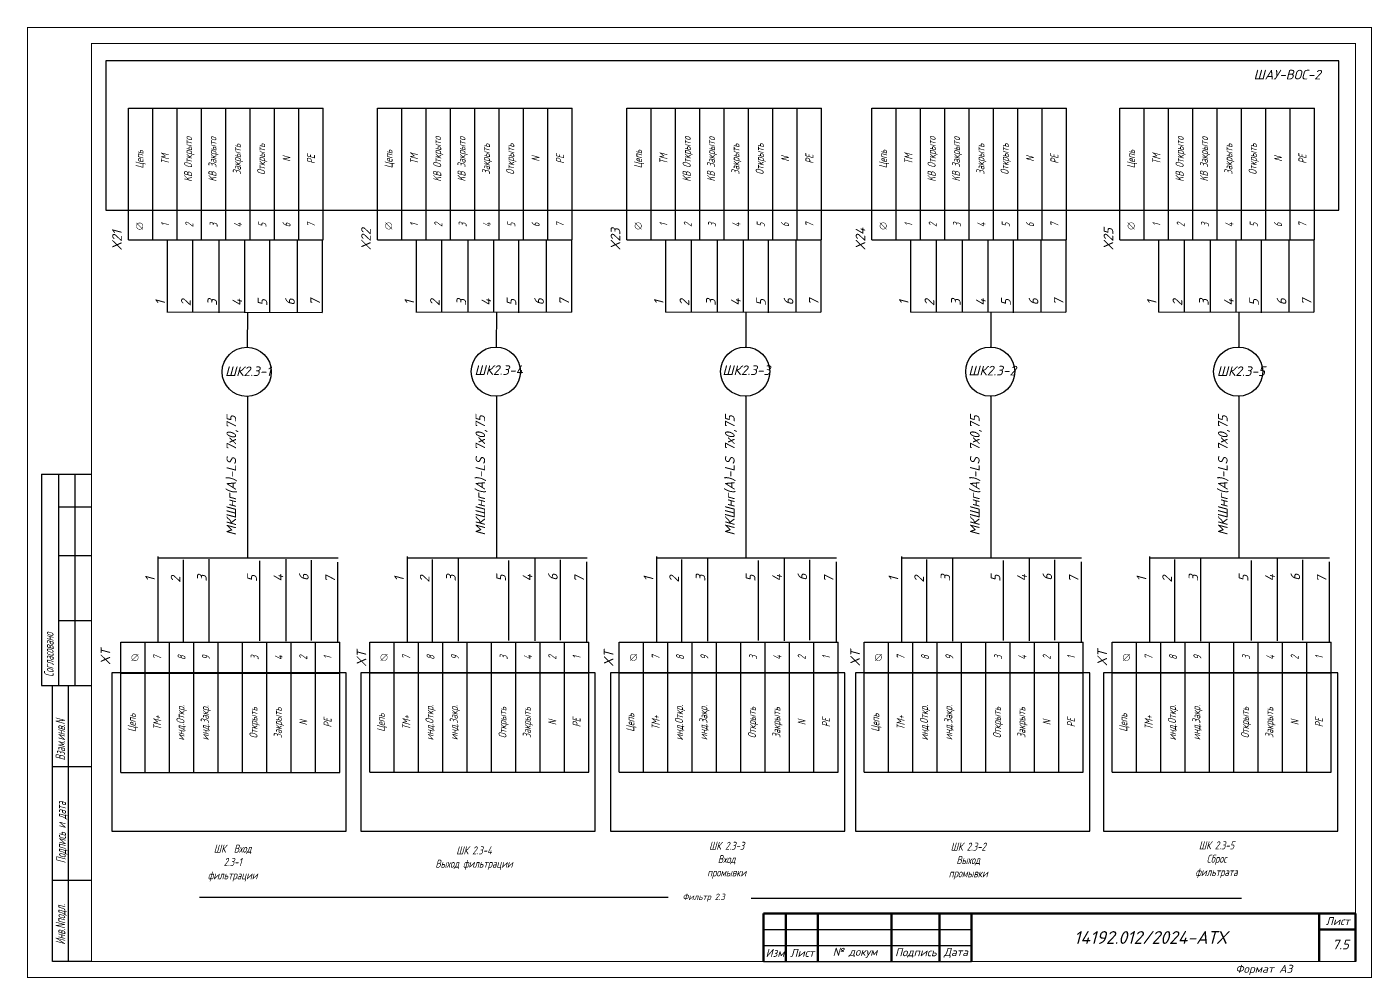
# Model space of a CAD drawing. Header units: millimetres. Extents: x 1510 to 10524, y 7125 to 13164.
# Drawn here: x 5179.9 to 5600.2, y 8693.6 to 8990.9 of the extents above; entities that cross this region are included whole.
import ezdxf
from ezdxf.enums import TextEntityAlignment as Align

# ---------------------------------------------------------------- set-up
doc = ezdxf.new("R2010")
doc.units = ezdxf.units.MM
doc.header["$LTSCALE"] = 4
doc.set_wipeout_variables(frame=1)
doc.linetypes.add('SolidLine', pattern=[0])
for name, color, linetype in [('G', 5, 'Continuous'), ('SYMS', 7, 'Continuous'), ('Вспомогательная', 1, 'Continuous'), ('Текст', 2, 'Continuous')]:
    doc.layers.add(name, color=color, linetype=linetype)
for name, color, linetype, lineweight in [('RAMKA', 7, 'Continuous', 25), ('SHTAMP', 7, 'SolidLine', 25), ('Основеая', 5, 'Continuous', 60)]:
    doc.layers.add(name, color=color, linetype=linetype, lineweight=lineweight)
doc.styles.add('COTES', font='cs_gost2304.shx', dxfattribs={"width": 0.75, "oblique": 15})
doc.styles.add('ISOCPEUR', font='isocpeui.ttf')
doc.styles.add('Simplex00.10.00', font='simplex.shx')
doc.styles.add('Simplex25.085.15', font='', dxfattribs={"width": 0.85, "oblique": 15, "height": 2.5})
doc.styles.add('ГОСТ', font='isocpeur.ttf', dxfattribs={"oblique": 15})
doc.styles.get('Simplex25.085.15').set_extended_font_data('GOST type A')

# ---------------------------------------------------------------- blocks, each defined once
blk = doc.blocks.new('Формат А3')
at = {"color": 0, "linetype": 'Continuous', "const_width": 0.3}
for points in [[(-420, 297), (0, 297), (0, 0), (-420, 0)], [(-400, 5), (-400, 292), (-5, 292), (-5, 5)]]:
    blk.add_lwpolyline(points, close=True, dxfattribs=at)
at = {"color": 0, "linetype": 'Continuous', "style": 'Simplex00.10.00', "oblique": 15}
blk.add_text('Формат А3', height=2.5, dxfattribs=at).set_placement((-33.67, 2.75), align=Align.MIDDLE_CENTER)
blk = doc.blocks.new('A$C73A268AF')
at = {"lineweight": 30}
for p, q in [((4.57, 157.46), (20.05, 157.46)), ((4.57, 157.46), (4.57, 91.46)), ((9.89, 157.46), (9.89, 91.46)), ((14.97, 157.46), (14.97, 91.46)), ((9.89, 147.31), (20.05, 147.31)), ((9.89, 132.08), (20.05, 132.08)), ((9.89, 111.77), (20.05, 111.77)), ((4.57, 91.46), (20.05, 91.46)), ((7.96, 5.15), (7.96, 91.46)), ((13.04, 5.15), (13.04, 91.46)), ((20.15, 66.08), (7.96, 66.08)), ((20.15, 30.54), (7.96, 30.54))]:
    blk.add_line(p, q, dxfattribs=at)
blk.add_lwpolyline([(20.15, 5.15), (7.96, 5.15)], dxfattribs=at)
at = {"layer": 'Вспомогательная', "color": 7}
for p, q in [((230.15, 15.15), (295.15, 15.15)), ((230.15, 10.15), (295.15, 10.15)), ((230.15, 5.15), (295.15, 5.15))]:
    blk.add_line(p, q, dxfattribs=at)
at = {"layer": 'Основеая', "color": 7}
for p, q in [((230.15, 20.15), (230.15, 5.15)), ((415.15, 20.15), (230.15, 20.15)), ((237.15, 20.15), (237.15, 5.15)), ((247.15, 20.15), (247.15, 5.15)), ((270.15, 20.15), (270.15, 5.15)), ((285.15, 20.15), (285.15, 5.15)), ((295.15, 20.15), (295.15, 5.15)), ((403.72, 20.15), (403.72, 5.15)), ((415.15, 20.15), (415.15, 5.15)), ((403.72, 15.15), (415.15, 15.15))]:
    blk.add_line(p, q, dxfattribs=at)
blk.add_blockref('Формат А3', (420.15, 0.15))
at = {"layer": 'RAMKA', "style": 'COTES', "oblique": 15, "width": 0.75}
for s, p in [('Согласовано', (8.35, 94.1)), ('Взам.инв.N', (11.94, 68.02)), ('Подпись и дата', (12.17, 35.86)), ('Инв.Nподл.', (11.97, 10.43))]:
    blk.add_text(s, height=3, rotation=90, dxfattribs=at).set_placement(p)
at = {"layer": 'Текст', "color": 7, "char_height": 2.5, "style": 'ГОСТ'}
for s, insert, width, attachment_point in [('{\\fISOCPEUR|b0|i0|c204|p34;Лист}', (413.32, 17.81), 11.4585, 6), ('{\\fISOCPEUR|b0|i0|c204|p34;Изм}', (233.75, 7.88), 7, 5), ('{\\fISOCPEUR|b0|i0|c204|p34;Лист}', (242.25, 7.88), 10, 5), ('{\\fISOCPEUR|b0|i0|c204|p34;№ докум}', (258.75, 7.88), 23, 5), ('{\\fISOCPEUR|b0|i0|c204|p34;Подпись}', (277.75, 7.88), 15, 5), ('{\\fISOCPEUR|b0|i0|c204|p34;Дата}', (290.25, 7.88), 10, 5)]:
    blk.add_mtext(s, dxfattribs=dict(at, insert=insert, width=width, attachment_point=attachment_point))
blk = doc.blocks.new('*T373')
at = {"color": 0, "linetype": 'ByBlock', "lineweight": -2, "transparency": 16777216}
for p, q in [((0, 0), (0, 41.14)), ((0, 41.14), (60.83, 41.14)), ((7.6, 0), (7.6, 41.14)), ((15.21, 0), (15.21, 41.14)), ((22.81, 0), (22.81, 41.14)), ((30.41, 0), (30.41, 41.14)), ((38.02, 0), (38.02, 41.14)), ((45.62, 0), (45.62, 41.14)), ((53.22, 0), (53.22, 41.14)), ((60.83, 0), (60.83, 41.14)), ((0, 9.29), (60.83, 9.29))]:
    blk.add_line(p, q, dxfattribs=at)
at = {"color": 0, "lineweight": -2, "transparency": 16777216}
blk.add_line((0, 0), (60.83, 0), dxfattribs=at)
at = {"color": 0, "linetype": 'Continuous', "lineweight": -2, "transparency": 16777216, "char_height": 2.5, "attachment_point": 5, "rotation": 90, "style": 'Simplex25.085.15'}
for s, insert, width in [('KB Открытo', (19.01, 25.21), 28.8496), ('KB Закрытo', (26.61, 25.21), 28.8496), ('Закрыть', (34.22, 25.21), 28.8496), ('Открыть', (41.82, 25.21), 28.8496), ('Цепь', (3.8, 25.21), 28.8496), ('TM', (11.41, 25.21), 28.8496), ('N', (49.42, 25.21), 28.8496), ('PE', (57.03, 25.21), 28.8496), ('1', (11.41, 4.64), 6.286), ('2', (19.01, 4.64), 6.286), ('3', (26.61, 4.64), 6.286), ('4', (34.22, 4.64), 6.286), ('5', (41.82, 4.64), 6.286), ('6', (49.42, 4.64), 6.286), ('7', (57.03, 4.64), 6.286)]:
    blk.add_mtext(s, dxfattribs=dict(at, insert=insert, width=width))
blk = doc.blocks.new('Клеммное соединение')
at = {"linetype": 'Continuous'}
blk.add_wipeout([(0, -1), (-0.44, -0.9), (-0.6, -0.8), (-0.71, -0.7), (-0.8, -0.6), (-0.87, -0.5), (-0.92, -0.4), (-0.95, -0.3), (-0.98, -0.2), (-0.99, -0.1), (-0.99, 0), (-0.99, 0.1), (-0.98, 0.2), (-0.95, 0.3), (-0.92, 0.4), (-0.87, 0.5), (-0.8, 0.6), (-0.71, 0.7), (-0.6, 0.8), (-0.44, 0.9), (0, 1), (0.44, 0.9), (0.6, 0.8), (0.71, 0.7), (0.8, 0.6), (0.87, 0.5), (0.92, 0.4), (0.95, 0.3), (0.98, 0.2), (0.99, 0.1), (1, 0), (0.99, -0.1), (0.98, -0.2), (0.95, -0.3), (0.92, -0.4), (0.87, -0.5), (0.8, -0.6), (0.71, -0.7), (0.6, -0.8), (0.44, -0.9)], dxfattribs=at)
at = {"color": 0, "linetype": 'Continuous', "lineweight": -2, "const_width": 0.15}
blk.add_lwpolyline([(-1.06, -1.06), (1.06, 1.06)], dxfattribs=at)
blk.add_lwpolyline([(-1, 0, 1), (1, 0, 1)], format="xyb", close=True, dxfattribs=at)
blk = doc.blocks.new('*T374')
at = {"color": 0, "linetype": 'ByBlock', "lineweight": -2, "transparency": 16777216}
for p, q in [((0, 0), (0, 40.67)), ((0, 40.67), (68.43, 40.67)), ((7.6, 0), (7.6, 40.67)), ((15.21, 0), (15.21, 40.67)), ((22.81, 0), (22.81, 40.67)), ((30.41, 0), (30.41, 40.67)), ((38.02, 0), (38.02, 40.67)), ((45.62, 0), (45.62, 40.67)), ((53.22, 0), (53.22, 40.67)), ((60.83, 0), (60.83, 40.67)), ((68.43, 0), (68.43, 40.67)), ((0, 31), (68.43, 31)), ((7.6, 0), (68.43, 0))]:
    blk.add_line(p, q, dxfattribs=at)
at = {"color": 0, "lineweight": -2, "transparency": 16777216}
blk.add_line((0, 0), (7.6, 0), dxfattribs=at)
at = {"color": 0, "linetype": 'Continuous', "lineweight": -2, "transparency": 16777216, "char_height": 2.5, "attachment_point": 5, "rotation": 90, "style": 'Simplex25.085.15'}
for s, insert, width in [('7', (11.41, 35.83), 6.6745), ('8', (19.01, 35.83), 6.6745), ('9', (26.61, 35.83), 6.6745), ('3', (41.82, 35.83), 6.6745), ('4', (49.42, 35.83), 6.6745), ('2', (57.03, 35.83), 6.6745), ('1', (64.63, 35.83), 6.6745), ('Цепь', (3.8, 15.5), 27.9958), ('ТМ+', (11.41, 15.5), 27.9958), ('инд.Откр.', (19.01, 15.5), 27.9958), ('инд.Закр.', (26.61, 15.5), 27.9958), ('Открыть', (41.82, 15.5), 27.9958), ('Закрыть', (49.42, 15.5), 27.9958), ('PE', (64.63, 15.5), 27.9958), ('N', (57.03, 15.5), 27.9958)]:
    blk.add_mtext(s, dxfattribs=dict(at, insert=insert, width=width))
blk = doc.blocks.new('*T375')
at = {"color": 0, "linetype": 'ByBlock', "lineweight": -2, "transparency": 16777216}
for p, q in [((0, 0), (0, 41.14)), ((0, 41.14), (60.83, 41.14)), ((7.6, 0), (7.6, 41.14)), ((15.21, 0), (15.21, 41.14)), ((22.81, 0), (22.81, 41.14)), ((30.41, 0), (30.41, 41.14)), ((38.02, 0), (38.02, 41.14)), ((45.62, 0), (45.62, 41.14)), ((53.22, 0), (53.22, 41.14)), ((60.83, 0), (60.83, 41.14)), ((0, 9.29), (60.83, 9.29))]:
    blk.add_line(p, q, dxfattribs=at)
at = {"color": 0, "lineweight": -2, "transparency": 16777216}
blk.add_line((0, 0), (60.83, 0), dxfattribs=at)
at = {"color": 0, "linetype": 'Continuous', "lineweight": -2, "transparency": 16777216, "char_height": 2.5, "attachment_point": 5, "rotation": 90, "style": 'Simplex25.085.15'}
for s, insert, width in [('KB Открытo', (19.01, 25.21), 28.8496), ('KB Закрытo', (26.61, 25.21), 28.8496), ('Закрыть', (34.22, 25.21), 28.8496), ('Открыть', (41.82, 25.21), 28.8496), ('Цепь', (3.8, 25.21), 28.8496), ('TM', (11.41, 25.21), 28.8496), ('N', (49.42, 25.21), 28.8496), ('PE', (57.03, 25.21), 28.8496), ('1', (11.41, 4.64), 6.286), ('2', (19.01, 4.64), 6.286), ('3', (26.61, 4.64), 6.286), ('4', (34.22, 4.64), 6.286), ('5', (41.82, 4.64), 6.286), ('6', (49.42, 4.64), 6.286), ('7', (57.03, 4.64), 6.286)]:
    blk.add_mtext(s, dxfattribs=dict(at, insert=insert, width=width))
blk = doc.blocks.new('*T376')
at = {"color": 0, "linetype": 'ByBlock', "lineweight": -2, "transparency": 16777216}
for p, q in [((0, 0), (0, 40.67)), ((0, 40.67), (68.43, 40.67)), ((7.6, 0), (7.6, 40.67)), ((15.21, 0), (15.21, 40.67)), ((22.81, 0), (22.81, 40.67)), ((30.41, 0), (30.41, 40.67)), ((38.02, 0), (38.02, 40.67)), ((45.62, 0), (45.62, 40.67)), ((53.22, 0), (53.22, 40.67)), ((60.83, 0), (60.83, 40.67)), ((68.43, 0), (68.43, 40.67)), ((0, 31), (68.43, 31)), ((7.6, 0), (68.43, 0))]:
    blk.add_line(p, q, dxfattribs=at)
at = {"color": 0, "lineweight": -2, "transparency": 16777216}
blk.add_line((0, 0), (7.6, 0), dxfattribs=at)
at = {"color": 0, "linetype": 'Continuous', "lineweight": -2, "transparency": 16777216, "char_height": 2.5, "attachment_point": 5, "rotation": 90, "style": 'Simplex25.085.15'}
for s, insert, width in [('7', (11.41, 35.83), 6.6745), ('8', (19.01, 35.83), 6.6745), ('9', (26.61, 35.83), 6.6745), ('3', (41.82, 35.83), 6.6745), ('4', (49.42, 35.83), 6.6745), ('2', (57.03, 35.83), 6.6745), ('1', (64.63, 35.83), 6.6745), ('Цепь', (3.8, 15.5), 27.9958), ('ТМ+', (11.41, 15.5), 27.9958), ('инд.Откр.', (19.01, 15.5), 27.9958), ('инд.Закр.', (26.61, 15.5), 27.9958), ('Открыть', (41.82, 15.5), 27.9958), ('Закрыть', (49.42, 15.5), 27.9958), ('PE', (64.63, 15.5), 27.9958), ('N', (57.03, 15.5), 27.9958)]:
    blk.add_mtext(s, dxfattribs=dict(at, insert=insert, width=width))
blk = doc.blocks.new('*T377')
at = {"color": 0, "linetype": 'ByBlock', "lineweight": -2, "transparency": 16777216}
for p, q in [((0, 0), (0, 41.14)), ((0, 41.14), (60.83, 41.14)), ((7.6, 0), (7.6, 41.14)), ((15.21, 0), (15.21, 41.14)), ((22.81, 0), (22.81, 41.14)), ((30.41, 0), (30.41, 41.14)), ((38.02, 0), (38.02, 41.14)), ((45.62, 0), (45.62, 41.14)), ((53.22, 0), (53.22, 41.14)), ((60.83, 0), (60.83, 41.14)), ((0, 9.29), (60.83, 9.29))]:
    blk.add_line(p, q, dxfattribs=at)
at = {"color": 0, "lineweight": -2, "transparency": 16777216}
blk.add_line((0, 0), (60.83, 0), dxfattribs=at)
at = {"color": 0, "linetype": 'Continuous', "lineweight": -2, "transparency": 16777216, "char_height": 2.5, "attachment_point": 5, "rotation": 90, "style": 'Simplex25.085.15'}
for s, insert, width in [('KB Открытo', (19.01, 25.21), 28.8496), ('KB Закрытo', (26.61, 25.21), 28.8496), ('Закрыть', (34.22, 25.21), 28.8496), ('Открыть', (41.82, 25.21), 28.8496), ('Цепь', (3.8, 25.21), 28.8496), ('TM', (11.41, 25.21), 28.8496), ('N', (49.42, 25.21), 28.8496), ('PE', (57.03, 25.21), 28.8496), ('1', (11.41, 4.64), 6.286), ('2', (19.01, 4.64), 6.286), ('3', (26.61, 4.64), 6.286), ('4', (34.22, 4.64), 6.286), ('5', (41.82, 4.64), 6.286), ('6', (49.42, 4.64), 6.286), ('7', (57.03, 4.64), 6.286)]:
    blk.add_mtext(s, dxfattribs=dict(at, insert=insert, width=width))
blk = doc.blocks.new('*T378')
at = {"color": 0, "linetype": 'ByBlock', "lineweight": -2, "transparency": 16777216}
for p, q in [((0, 0), (0, 40.67)), ((0, 40.67), (68.43, 40.67)), ((7.6, 0), (7.6, 40.67)), ((15.21, 0), (15.21, 40.67)), ((22.81, 0), (22.81, 40.67)), ((30.41, 0), (30.41, 40.67)), ((38.02, 0), (38.02, 40.67)), ((45.62, 0), (45.62, 40.67)), ((53.22, 0), (53.22, 40.67)), ((60.83, 0), (60.83, 40.67)), ((68.43, 0), (68.43, 40.67)), ((0, 31), (68.43, 31)), ((7.6, 0), (68.43, 0))]:
    blk.add_line(p, q, dxfattribs=at)
at = {"color": 0, "lineweight": -2, "transparency": 16777216}
blk.add_line((0, 0), (7.6, 0), dxfattribs=at)
at = {"color": 0, "linetype": 'Continuous', "lineweight": -2, "transparency": 16777216, "char_height": 2.5, "attachment_point": 5, "rotation": 90, "style": 'Simplex25.085.15'}
for s, insert, width in [('7', (11.41, 35.83), 6.6745), ('8', (19.01, 35.83), 6.6745), ('9', (26.61, 35.83), 6.6745), ('3', (41.82, 35.83), 6.6745), ('4', (49.42, 35.83), 6.6745), ('2', (57.03, 35.83), 6.6745), ('1', (64.63, 35.83), 6.6745), ('Цепь', (3.8, 15.5), 27.9958), ('ТМ+', (11.41, 15.5), 27.9958), ('инд.Откр.', (19.01, 15.5), 27.9958), ('инд.Закр.', (26.61, 15.5), 27.9958), ('Открыть', (41.82, 15.5), 27.9958), ('Закрыть', (49.42, 15.5), 27.9958), ('PE', (64.63, 15.5), 27.9958), ('N', (57.03, 15.5), 27.9958)]:
    blk.add_mtext(s, dxfattribs=dict(at, insert=insert, width=width))
blk = doc.blocks.new('*T379')
at = {"color": 0, "linetype": 'ByBlock', "lineweight": -2, "transparency": 16777216}
for p, q in [((0, 0), (0, 41.14)), ((0, 41.14), (60.83, 41.14)), ((7.6, 0), (7.6, 41.14)), ((15.21, 0), (15.21, 41.14)), ((22.81, 0), (22.81, 41.14)), ((30.41, 0), (30.41, 41.14)), ((38.02, 0), (38.02, 41.14)), ((45.62, 0), (45.62, 41.14)), ((53.22, 0), (53.22, 41.14)), ((60.83, 0), (60.83, 41.14)), ((0, 9.29), (60.83, 9.29))]:
    blk.add_line(p, q, dxfattribs=at)
at = {"color": 0, "lineweight": -2, "transparency": 16777216}
blk.add_line((0, 0), (60.83, 0), dxfattribs=at)
at = {"color": 0, "linetype": 'Continuous', "lineweight": -2, "transparency": 16777216, "char_height": 2.5, "attachment_point": 5, "rotation": 90, "style": 'Simplex25.085.15'}
for s, insert, width in [('KB Открытo', (19.01, 25.21), 28.8496), ('KB Закрытo', (26.61, 25.21), 28.8496), ('Закрыть', (34.22, 25.21), 28.8496), ('Открыть', (41.82, 25.21), 28.8496), ('Цепь', (3.8, 25.21), 28.8496), ('TM', (11.41, 25.21), 28.8496), ('N', (49.42, 25.21), 28.8496), ('PE', (57.03, 25.21), 28.8496), ('1', (11.41, 4.64), 6.286), ('2', (19.01, 4.64), 6.286), ('3', (26.61, 4.64), 6.286), ('4', (34.22, 4.64), 6.286), ('5', (41.82, 4.64), 6.286), ('6', (49.42, 4.64), 6.286), ('7', (57.03, 4.64), 6.286)]:
    blk.add_mtext(s, dxfattribs=dict(at, insert=insert, width=width))
blk = doc.blocks.new('*T380')
at = {"color": 0, "linetype": 'ByBlock', "lineweight": -2, "transparency": 16777216}
for p, q in [((0, 0), (0, 40.67)), ((0, 40.67), (68.43, 40.67)), ((7.6, 0), (7.6, 40.67)), ((15.21, 0), (15.21, 40.67)), ((22.81, 0), (22.81, 40.67)), ((30.41, 0), (30.41, 40.67)), ((38.02, 0), (38.02, 40.67)), ((45.62, 0), (45.62, 40.67)), ((53.22, 0), (53.22, 40.67)), ((60.83, 0), (60.83, 40.67)), ((68.43, 0), (68.43, 40.67)), ((0, 31), (68.43, 31)), ((7.6, 0), (68.43, 0))]:
    blk.add_line(p, q, dxfattribs=at)
at = {"color": 0, "lineweight": -2, "transparency": 16777216}
blk.add_line((0, 0), (7.6, 0), dxfattribs=at)
at = {"color": 0, "linetype": 'Continuous', "lineweight": -2, "transparency": 16777216, "char_height": 2.5, "attachment_point": 5, "rotation": 90, "style": 'Simplex25.085.15'}
for s, insert, width in [('7', (11.41, 35.83), 6.6745), ('8', (19.01, 35.83), 6.6745), ('9', (26.61, 35.83), 6.6745), ('3', (41.82, 35.83), 6.6745), ('4', (49.42, 35.83), 6.6745), ('2', (57.03, 35.83), 6.6745), ('1', (64.63, 35.83), 6.6745), ('Цепь', (3.8, 15.5), 27.9958), ('ТМ+', (11.41, 15.5), 27.9958), ('инд.Откр.', (19.01, 15.5), 27.9958), ('инд.Закр.', (26.61, 15.5), 27.9958), ('Открыть', (41.82, 15.5), 27.9958), ('Закрыть', (49.42, 15.5), 27.9958), ('PE', (64.63, 15.5), 27.9958), ('N', (57.03, 15.5), 27.9958)]:
    blk.add_mtext(s, dxfattribs=dict(at, insert=insert, width=width))
blk = doc.blocks.new('*T381')
at = {"color": 0, "linetype": 'ByBlock', "lineweight": -2, "transparency": 16777216}
for p, q in [((0, 0), (0, 41.14)), ((0, 41.14), (60.83, 41.14)), ((7.6, 0), (7.6, 41.14)), ((15.21, 0), (15.21, 41.14)), ((22.81, 0), (22.81, 41.14)), ((30.41, 0), (30.41, 41.14)), ((38.02, 0), (38.02, 41.14)), ((45.62, 0), (45.62, 41.14)), ((53.22, 0), (53.22, 41.14)), ((60.83, 0), (60.83, 41.14)), ((0, 9.29), (60.83, 9.29))]:
    blk.add_line(p, q, dxfattribs=at)
at = {"color": 0, "lineweight": -2, "transparency": 16777216}
blk.add_line((0, 0), (60.83, 0), dxfattribs=at)
at = {"color": 0, "linetype": 'Continuous', "lineweight": -2, "transparency": 16777216, "char_height": 2.5, "attachment_point": 5, "rotation": 90, "style": 'Simplex25.085.15'}
for s, insert, width in [('KB Открытo', (19.01, 25.21), 28.8496), ('KB Закрытo', (26.61, 25.21), 28.8496), ('Закрыть', (34.22, 25.21), 28.8496), ('Открыть', (41.82, 25.21), 28.8496), ('Цепь', (3.8, 25.21), 28.8496), ('TM', (11.41, 25.21), 28.8496), ('N', (49.42, 25.21), 28.8496), ('PE', (57.03, 25.21), 28.8496), ('1', (11.41, 4.64), 6.286), ('2', (19.01, 4.64), 6.286), ('3', (26.61, 4.64), 6.286), ('4', (34.22, 4.64), 6.286), ('5', (41.82, 4.64), 6.286), ('6', (49.42, 4.64), 6.286), ('7', (57.03, 4.64), 6.286)]:
    blk.add_mtext(s, dxfattribs=dict(at, insert=insert, width=width))
blk = doc.blocks.new('*T382')
at = {"color": 0, "linetype": 'ByBlock', "lineweight": -2, "transparency": 16777216}
for p, q in [((0, 0), (0, 40.67)), ((0, 40.67), (68.43, 40.67)), ((7.6, 0), (7.6, 40.67)), ((15.21, 0), (15.21, 40.67)), ((22.81, 0), (22.81, 40.67)), ((30.41, 0), (30.41, 40.67)), ((38.02, 0), (38.02, 40.67)), ((45.62, 0), (45.62, 40.67)), ((53.22, 0), (53.22, 40.67)), ((60.83, 0), (60.83, 40.67)), ((68.43, 0), (68.43, 40.67)), ((0, 31), (68.43, 31)), ((7.6, 0), (68.43, 0))]:
    blk.add_line(p, q, dxfattribs=at)
at = {"color": 0, "lineweight": -2, "transparency": 16777216}
blk.add_line((0, 0), (7.6, 0), dxfattribs=at)
at = {"color": 0, "linetype": 'Continuous', "lineweight": -2, "transparency": 16777216, "char_height": 2.5, "attachment_point": 5, "rotation": 90, "style": 'Simplex25.085.15'}
for s, insert, width in [('7', (11.41, 35.83), 6.6745), ('8', (19.01, 35.83), 6.6745), ('9', (26.61, 35.83), 6.6745), ('3', (41.82, 35.83), 6.6745), ('4', (49.42, 35.83), 6.6745), ('2', (57.03, 35.83), 6.6745), ('1', (64.63, 35.83), 6.6745), ('Цепь', (3.8, 15.5), 27.9958), ('ТМ+', (11.41, 15.5), 27.9958), ('инд.Откр.', (19.01, 15.5), 27.9958), ('инд.Закр.', (26.61, 15.5), 27.9958), ('Открыть', (41.82, 15.5), 27.9958), ('Закрыть', (49.42, 15.5), 27.9958), ('PE', (64.63, 15.5), 27.9958), ('N', (57.03, 15.5), 27.9958)]:
    blk.add_mtext(s, dxfattribs=dict(at, insert=insert, width=width))

msp = doc.modelspace()

# ---------------------------------------------------------------- linework, layer by layer
at = {"color": 7, "ltscale": 0.2}
for p, q in [((5380.24, 8718.77), (5233.83, 8718.77)), ((5406.19, 8718.6), (5559.38, 8718.6))]:
    msp.add_line(p, q, dxfattribs=at)
at = {"ltscale": 1.2}
msp.add_lwpolyline([(5204.54, 8933.67), (5589.84, 8933.67), (5589.84, 8980.31), (5204.54, 8980.31)], close=True, dxfattribs=at)
at = {"linetype": 'Continuous', "ltscale": 0.2}
for points in [[(5206.45, 8739.51), (5279.68, 8739.51), (5279.68, 8789), (5206.45, 8789)], [(5284.26, 8739.58), (5357.49, 8739.58), (5357.49, 8789.06), (5284.26, 8789.06)], [(5362.21, 8739.58), (5435.45, 8739.58), (5435.45, 8789.06), (5362.21, 8789.06)], [(5438.75, 8739.58), (5511.99, 8739.58), (5511.99, 8789.06), (5438.75, 8789.06)], [(5516.24, 8739.58), (5589.47, 8739.58), (5589.47, 8789.06), (5516.24, 8789.06)]]:
    msp.add_lwpolyline(points, close=True, dxfattribs=at)
at = {"layer": 'G', "color": 0}
for p, q in [((5248.85, 8890.77), (5248.89, 8901.76)), ((5326.66, 8890.84), (5326.7, 8901.83)), ((5404.61, 8890.84), (5404.65, 8901.83)), ((5481.15, 8890.84), (5481.19, 8901.83)), ((5558.64, 8890.84), (5558.67, 8901.83)), ((5248.79, 8875.42), (5248.79, 8824.94)), ((5326.6, 8875.49), (5326.6, 8825.01)), ((5404.55, 8875.49), (5404.55, 8825.01)), ((5481.1, 8875.49), (5481.1, 8825.01)), ((5558.58, 8875.49), (5558.58, 8825.01))]:
    msp.add_line(p, q, dxfattribs=at)
at = {"layer": 'SYMS', "linetype": 'Continuous', "ltscale": 0.2}
for p, q in [((5223.66, 8924.34), (5223.66, 8901.65)), ((5231.65, 8924.32), (5231.65, 8901.64)), ((5239.84, 8924.24), (5239.84, 8901.56)), ((5247.87, 8924.24), (5247.87, 8901.56)), ((5255.72, 8924.19), (5255.72, 8901.5)), ((5264.34, 8924.4), (5264.34, 8901.72)), ((5272.19, 8924.35), (5272.19, 8901.66)), ((5301.47, 8924.4), (5301.47, 8901.72)), ((5309.46, 8924.39), (5309.46, 8901.7)), ((5317.65, 8924.31), (5317.65, 8901.63)), ((5325.68, 8924.31), (5325.68, 8901.63)), ((5333.53, 8924.25), (5333.53, 8901.57)), ((5342.15, 8924.47), (5342.15, 8901.78)), ((5350, 8924.41), (5350, 8901.73)), ((5379.42, 8924.4), (5379.42, 8901.72)), ((5387.41, 8924.39), (5387.41, 8901.7)), ((5395.6, 8924.31), (5395.6, 8901.63)), ((5403.63, 8924.31), (5403.63, 8901.63)), ((5411.48, 8924.25), (5411.48, 8901.57)), ((5420.1, 8924.47), (5420.1, 8901.78)), ((5427.95, 8924.41), (5427.95, 8901.73)), ((5455.97, 8924.4), (5455.97, 8901.72)), ((5463.95, 8924.39), (5463.95, 8901.7)), ((5472.14, 8924.31), (5472.14, 8901.63)), ((5480.17, 8924.31), (5480.17, 8901.63)), ((5488.03, 8924.25), (5488.03, 8901.57)), ((5496.64, 8924.47), (5496.64, 8901.78)), ((5504.5, 8924.41), (5504.5, 8901.73)), ((5533.45, 8924.4), (5533.45, 8901.72)), ((5541.44, 8924.39), (5541.44, 8901.7)), ((5549.62, 8924.31), (5549.62, 8901.63)), ((5557.66, 8924.31), (5557.66, 8901.63)), ((5565.51, 8924.25), (5565.51, 8901.57)), ((5574.12, 8924.47), (5574.12, 8901.78)), ((5581.98, 8924.41), (5581.98, 8901.73)), ((5220.84, 8825.35), (5220.84, 8798.61)), ((5228.69, 8824.38), (5228.69, 8798.77)), ((5236.78, 8824.54), (5236.78, 8798.85)), ((5252.58, 8824.06), (5252.58, 8799.01)), ((5260.77, 8824.54), (5260.77, 8798.93)), ((5268.69, 8824.22), (5268.69, 8799.17)), ((5276.94, 8823.62), (5276.94, 8798.57)), ((5298.65, 8825.41), (5298.65, 8798.67)), ((5306.5, 8824.45), (5306.5, 8798.84)), ((5314.59, 8824.61), (5314.59, 8798.91)), ((5330.39, 8824.12), (5330.39, 8799.08)), ((5338.58, 8824.61), (5338.58, 8799)), ((5346.5, 8824.29), (5346.5, 8799.24)), ((5354.75, 8823.69), (5354.75, 8798.64)), ((5376.6, 8825.41), (5376.6, 8798.67)), ((5384.46, 8824.45), (5384.46, 8798.84)), ((5392.54, 8824.61), (5392.54, 8798.91)), ((5408.35, 8824.12), (5408.35, 8799.08)), ((5416.53, 8824.61), (5416.53, 8799)), ((5424.45, 8824.29), (5424.45, 8799.24)), ((5432.7, 8823.69), (5432.7, 8798.64)), ((5453.14, 8825.41), (5453.14, 8798.67)), ((5461, 8824.45), (5461, 8798.84)), ((5469.08, 8824.61), (5469.08, 8798.91)), ((5484.89, 8824.12), (5484.89, 8799.08)), ((5493.08, 8824.61), (5493.08, 8799)), ((5501, 8824.29), (5501, 8799.24)), ((5509.25, 8823.69), (5509.25, 8798.64)), ((5530.63, 8825.41), (5530.63, 8798.67)), ((5538.48, 8824.45), (5538.48, 8798.84)), ((5546.56, 8824.61), (5546.56, 8798.91)), ((5562.37, 8824.12), (5562.37, 8799.08)), ((5570.56, 8824.61), (5570.56, 8799)), ((5578.48, 8824.29), (5578.48, 8799.24)), ((5586.73, 8823.69), (5586.73, 8798.64))]:
    msp.add_line(p, q, dxfattribs=at)
at = {"layer": 'SYMS', "linetype": 'Continuous', "lineweight": 30, "ltscale": 0.2}
for points in [[(5223.64, 8901.83), (5272.19, 8901.66), (5272.19, 8901.66)], [(5301.45, 8901.9), (5350, 8901.73), (5350, 8901.73)], [(5379.41, 8901.9), (5427.95, 8901.73), (5427.95, 8901.73)], [(5455.95, 8901.9), (5504.5, 8901.73), (5504.5, 8901.73)], [(5533.43, 8901.9), (5581.98, 8901.73), (5581.98, 8901.73)], [(5220.84, 8824.94), (5277.11, 8824.94), (5277.11, 8824.94)], [(5298.65, 8825.01), (5354.92, 8825.01), (5354.92, 8825.01)], [(5376.6, 8825.01), (5432.87, 8825.01), (5432.87, 8825.01)], [(5453.14, 8825.01), (5509.41, 8825.01), (5509.41, 8825.01)], [(5530.63, 8825.01), (5586.9, 8825.01), (5586.9, 8825.01)]]:
    msp.add_lwpolyline(points, dxfattribs=at)
at = {"layer": 'SYMS', "linetype": 'Continuous', "ltscale": 0.2}
for centre in [(5248.57, 8883.1), (5326.38, 8883.16), (5404.33, 8883.16), (5480.88, 8883.16), (5558.36, 8883.16)]:
    msp.add_circle(centre, 7.68, dxfattribs=at)

# ---------------------------------------------------------------- block references
at = {"ltscale": 1.2}
msp.add_blockref('A$C73A268AF', (5179.89, 8693.61), dxfattribs=at)
for name, p in [('*T373', (5211.6, 8924.32)), ('*T375', (5289.41, 8924.38)), ('*T377', (5367.36, 8924.38)), ('*T379', (5443.9, 8924.38)), ('*T381', (5521.39, 8924.38)), ('*T374', (5209.19, 8757.9)), ('*T376', (5287, 8757.97)), ('*T378', (5364.95, 8757.97)), ('*T380', (5441.5, 8757.97)), ('*T382', (5518.98, 8757.97))]:
    msp.add_blockref(name, p)

# ---------------------------------------------------------------- texts
at = {"style": 'Simplex25.085.15', "oblique": 15, "width": 1.083459}
msp.add_text('Фильтр 2.3', height=1.961, dxfattribs=at).set_placement((5384.71, 8718.02))
at = {"layer": 'SHTAMP', "color": 0, "style": 'ISOCPEUR'}
msp.add_text('14192.012/2024-АТХ', height=4, dxfattribs=at).set_placement((5530.88, 8704.3), align=Align.CENTER)
at = {"layer": 'SYMS', "linetype": 'Continuous', "ltscale": 0.2, "style": 'ГОСТ', "oblique": 15}
for s, p in [('ШАУ-ВОС-2', (5563.15, 8974.49)), ('ШК2.3-4', (5319.74, 8882.15)), ('ШК2.3-1', (5241.81, 8881.77)), ('ШК2.3-3', (5397.19, 8882.1)), ('ШК2.3-2', (5474.02, 8881.98)), ('ШК2.3-5', (5551.7, 8881.8))]:
    msp.add_text(s, height=3, dxfattribs=at).set_placement(p)
for s, p in [('X21', (5209.52, 8921.03)), ('X22', (5287.33, 8921.1)), ('X23', (5365.28, 8921.1)), ('X24', (5441.83, 8921.1)), ('X25', (5519.31, 8921.1)), ('3', (5239.31, 8903.71)), ('5', (5254.99, 8903.62)), ('6', (5263.6, 8903.83)), ('7', (5271.46, 8903.78)), ('2', (5308.87, 8903.67)), ('3', (5317.12, 8903.77)), ('5', (5332.8, 8903.68)), ('6', (5341.41, 8903.9)), ('7', (5349.27, 8903.84)), ('2', (5386.82, 8903.67)), ('3', (5395.08, 8903.77)), ('5', (5410.75, 8903.68)), ('6', (5419.36, 8903.9)), ('7', (5427.22, 8903.84)), ('2', (5463.37, 8903.67)), ('3', (5471.62, 8903.77)), ('5', (5487.29, 8903.68)), ('6', (5495.91, 8903.9)), ('7', (5503.76, 8903.84)), ('2', (5540.85, 8903.67)), ('3', (5549.1, 8903.77)), ('5', (5564.78, 8903.68)), ('6', (5573.39, 8903.9)), ('7', (5581.25, 8903.84)), ('1', (5223.06, 8903.89)), ('2', (5231.06, 8903.61)), ('4', (5247.13, 8903.67)), ('1', (5300.87, 8903.96)), ('4', (5324.94, 8903.74)), ('1', (5378.82, 8903.96)), ('4', (5402.89, 8903.74)), ('1', (5455.37, 8903.96)), ('4', (5479.44, 8903.74)), ('1', (5532.85, 8903.96)), ('4', (5556.92, 8903.74)), ('МКШнг(А)-LS 7х0,75', (5245.25, 8831.89)), ('МКШнг(А)-LS 7х0,75', (5323.06, 8831.95)), ('МКШнг(А)-LS 7х0,75', (5401.01, 8831.95)), ('МКШнг(А)-LS 7х0,75', (5477.55, 8831.95)), ('МКШнг(А)-LS 7х0,75', (5555.04, 8831.95)), ('1', (5219.84, 8817.47)), ('2', (5227.84, 8817.19)), ('3', (5236.06, 8817.53)), ('5', (5251.73, 8817.43)), ('4', (5259.98, 8817.53)), ('6', (5267.9, 8817.77)), ('7', (5276.15, 8817.17)), ('1', (5297.65, 8817.54)), ('2', (5305.65, 8817.26)), ('3', (5313.87, 8817.59)), ('5', (5329.54, 8817.5)), ('4', (5337.79, 8817.6)), ('6', (5345.71, 8817.83)), ('7', (5353.96, 8817.23)), ('1', (5375.6, 8817.54)), ('2', (5383.6, 8817.26)), ('3', (5391.82, 8817.59)), ('5', (5407.49, 8817.5)), ('4', (5415.74, 8817.6)), ('6', (5423.66, 8817.83)), ('7', (5431.91, 8817.23)), ('1', (5452.14, 8817.54)), ('2', (5460.14, 8817.26)), ('3', (5468.36, 8817.59)), ('5', (5484.03, 8817.5)), ('4', (5492.28, 8817.6)), ('6', (5500.2, 8817.83)), ('7', (5508.46, 8817.23)), ('1', (5529.63, 8817.54)), ('2', (5537.62, 8817.26)), ('3', (5545.84, 8817.59)), ('5', (5561.51, 8817.5)), ('4', (5569.77, 8817.6)), ('6', (5577.69, 8817.83)), ('7', (5585.94, 8817.23)), ('XT', (5205.92, 8791.48)), ('XT', (5285.91, 8790.93)), ('XT', (5363.14, 8790.95)), ('XT', (5440.15, 8791.07)), ('XT', (5517.36, 8791.12))]:
    msp.add_text(s, height=3, rotation=90, dxfattribs=at).set_placement(p)
at = {"layer": 'SYMS', "color": 7, "linetype": 'Continuous', "ltscale": 0.2, "style": 'ГОСТ', "oblique": 15}
msp.add_text('7.5', height=3, dxfattribs=at).set_placement((5587.78, 8702.6))
at = {"layer": 'SYMS', "linetype": 'Continuous', "char_height": 2.5, "attachment_point": 2}
for s, insert, width in [('{\\Fsimplex|c204;\\Q15;\\W0.75;\\C0;ШК  Вход 2.3-1 фильтрации}', (5244.16, 8735.32), 16.2192), ('{\\Fsimplex|c204;\\Q15;\\W0.75;\\C0;ШК 2.3-4\\PВыход фильтрации}', (5319.58, 8734.79), 27.2347), ('{\\Fsimplex|c204;\\Q15;\\W0.75;\\C0;ШК 2.3-3\\PВход промывки}', (5398.51, 8736.21), 16.2192), ('{\\Fsimplex|c204;\\Q15;\\W0.75;\\C0;ШК 2.3-2 Выход промывки}', (5473.99, 8735.94), 16.2192), ('{\\Fsimplex|c204;\\Q15;\\W0.75;\\C0;ШК 2.3-5\\PСброс фильтрата}', (5551.57, 8736.35), 16.2192)]:
    msp.add_mtext(s, dxfattribs=dict(at, insert=insert, width=width))

# ---------------------------------------------------------------- next in the draw order: block references
for p, rotation in [((5215.12, 8928.63), 90), ((5292.93, 8928.7), 90), ((5370.88, 8928.7), 90), ((5447.43, 8928.7), 90), ((5524.91, 8928.7), 90), ((5213.65, 8793.8), 180), ((5291.46, 8793.86), 180), ((5369.41, 8793.86), 180), ((5445.95, 8793.86), 180), ((5523.43, 8793.86), 180)]:
    msp.add_blockref('Клеммное соединение', p, dxfattribs=dict(rotation=rotation))

doc.saveas('drawing.dxf')
